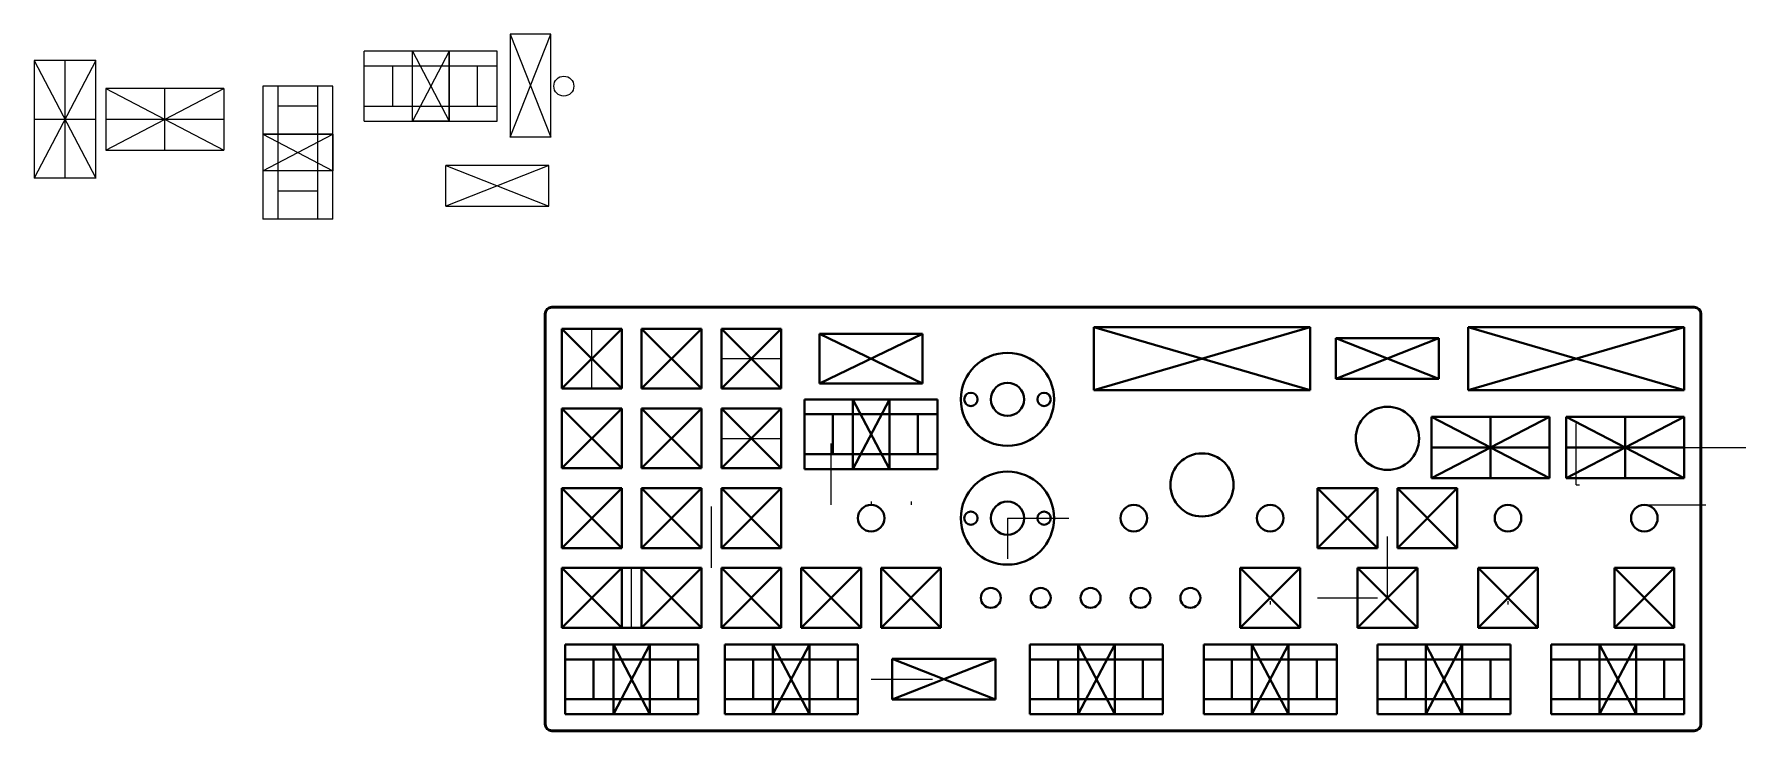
# Model space of a CAD drawing. Header units: millimetres. Extents: x -301 to 214, y 7 to 217.
import ezdxf

# ---------------------------------------------------------------- set-up
doc = ezdxf.new("R2010")
doc.units = ezdxf.units.MM
doc.layers.get('0').update_dxf_attribs({"linetype": 'CONTINUOUS', "lineweight": 40})
for name, color, linetype, lineweight in [('construction', 2, 'CONTINUOUS', 0), ('EDGE', 3, 'CONTINUOUS', 50), ('Other', 6, 'CONTINUOUS', 0)]:
    doc.layers.add(name, color=color, linetype=linetype, lineweight=lineweight)

msp = doc.modelspace()

# ---------------------------------------------------------------- linework, layer by layer
for p, q in [((-142.25, 110), (-142.25, 128)), ((-142.25, 128), (-124.25, 128)), ((-142.25, 128), (-124.25, 110)), ((-124.25, 128), (-142.25, 110)), ((-124.25, 110), (-124.25, 128)), ((-118.25, 110), (-118.25, 128)), ((-118.25, 128), (-100.25, 128)), ((-118.25, 128), (-100.25, 110)), ((-100.25, 128), (-118.25, 110)), ((-100.25, 110), (-100.25, 128)), ((-94.25, 110), (-94.25, 128)), ((-94.25, 128), (-76.25, 128)), ((-94.25, 128), (-76.25, 110)), ((-76.25, 128), (-94.25, 110)), ((-76.25, 110), (-76.25, 128)), ((-64.75, 126.5), (-33.75, 111.5)), ((-64.75, 111.5), (-33.75, 126.5)), ((-33.75, 126.5), (-64.75, 126.5)), ((-64.75, 126.5), (-64.75, 111.5)), ((-33.75, 111.5), (-33.75, 126.5)), ((17.75, 128.5), (17.75, 109.5)), ((82.75, 128.5), (17.75, 128.5)), ((17.75, 128.5), (82.75, 109.5)), ((17.75, 109.5), (82.75, 128.5)), ((82.75, 128.5), (82.75, 109.5)), ((90.5, 112.88), (90.5, 125.12)), ((121.5, 125.12), (90.5, 125.12)), ((121.5, 125.12), (90.5, 112.88)), ((90.5, 125.12), (121.5, 112.88)), ((121.5, 112.88), (121.5, 125.12)), ((130.25, 128.5), (130.25, 109.5)), ((195.25, 128.5), (130.25, 128.5)), ((130.25, 109.5), (195.25, 128.5)), ((195.25, 128.5), (130.25, 128.5)), ((195.25, 109.5), (130.25, 128.5)), ((195.25, 128.5), (195.25, 109.5)), ((-142.25, 110), (-124.25, 110)), ((-118.25, 110), (-100.25, 110)), ((-94.25, 110), (-76.25, 110)), ((-64.75, 111.5), (-33.75, 111.5)), ((82.75, 109.5), (17.75, 109.5)), ((82.75, 109.5), (17.75, 109.5)), ((90.5, 112.88), (121.5, 112.88)), ((195.25, 109.5), (130.25, 109.5)), ((-142.25, 86), (-142.25, 104)), ((-142.25, 104), (-124.25, 104)), ((-142.25, 104), (-124.25, 86)), ((-124.25, 104), (-142.25, 86)), ((-124.25, 86), (-124.25, 104)), ((-118.25, 86), (-118.25, 104)), ((-118.25, 104), (-100.25, 104)), ((-118.25, 104), (-100.25, 86)), ((-100.25, 104), (-118.25, 86)), ((-100.25, 86), (-100.25, 104)), ((-94.25, 86), (-94.25, 104)), ((-94.25, 104), (-76.25, 104)), ((-94.25, 104), (-76.25, 86)), ((-76.25, 104), (-94.25, 86)), ((-76.25, 86), (-76.25, 104)), ((-69.25, 85.75), (-69.25, 106.75)), ((-29.25, 106.75), (-69.25, 106.75)), ((-43.75, 106.75), (-54.75, 106.75)), ((-54.75, 85.75), (-54.75, 106.75)), ((-54.75, 106.75), (-43.75, 85.75)), ((-43.75, 106.75), (-54.75, 85.75)), ((-43.75, 106.75), (-43.75, 85.75)), ((-43.75, 85.75), (-43.75, 106.75)), ((-29.25, 85.75), (-29.25, 106.75)), ((-29.25, 102.25), (-69.25, 102.25)), ((-60.75, 102.25), (-60.75, 90.25)), ((-35.25, 90.25), (-35.25, 102.25)), ((154.75, 101.5), (119.25, 101.5)), ((119.25, 101.5), (119.25, 83)), ((119.25, 83), (154.75, 101.5)), ((119.25, 101.5), (154.75, 83)), ((137, 83), (137, 101.5)), ((154.75, 101.5), (154.75, 83)), ((195.25, 101.5), (159.75, 101.5)), ((159.75, 101.5), (159.75, 83)), ((159.75, 83), (195.25, 101.5)), ((159.75, 101.5), (195.25, 83)), ((177.5, 83), (177.5, 101.5)), ((195.25, 101.5), (195.25, 83)), ((-69.25, 90.25), (-29.25, 90.25)), ((154.75, 92.25), (119.25, 92.25)), ((195.25, 92.25), (159.75, 92.25)), ((-142.25, 86), (-124.25, 86)), ((-118.25, 86), (-100.25, 86)), ((-94.25, 86), (-76.25, 86)), ((-69.25, 85.75), (-29.25, 85.75)), ((-43.75, 85.75), (-54.75, 85.75)), ((119.25, 83), (154.75, 83)), ((159.75, 83), (195.25, 83)), ((-142.25, 62), (-142.25, 80)), ((-142.25, 80), (-124.25, 80)), ((-142.25, 80), (-124.25, 62)), ((-124.25, 80), (-142.25, 62)), ((-124.25, 62), (-124.25, 80)), ((-118.25, 62), (-118.25, 80)), ((-118.25, 80), (-100.25, 80)), ((-118.25, 80), (-100.25, 62)), ((-100.25, 80), (-118.25, 62)), ((-100.25, 62), (-100.25, 80)), ((-94.25, 62), (-94.25, 80)), ((-94.25, 80), (-76.25, 80)), ((-94.25, 80), (-76.25, 62)), ((-76.25, 80), (-94.25, 62)), ((-76.25, 62), (-76.25, 80)), ((85, 62), (85, 80)), ((85, 80), (103, 80)), ((85, 80), (103, 62)), ((103, 80), (85, 62)), ((103, 62), (103, 80)), ((109, 62), (109, 80)), ((109, 80), (127, 80)), ((109, 80), (127, 62)), ((127, 80), (109, 62)), ((127, 62), (127, 80)), ((-142.25, 62), (-124.25, 62)), ((-118.25, 62), (-100.25, 62)), ((-94.25, 62), (-76.25, 62)), ((85, 62), (103, 62)), ((109, 62), (127, 62)), ((-142.25, 38), (-142.25, 56)), ((-142.25, 56), (-124.25, 56)), ((-142.25, 56), (-124.25, 38)), ((-124.25, 56), (-142.25, 38)), ((-124.25, 38), (-124.25, 56)), ((-124.25, 56), (-118.25, 56)), ((-118.25, 38), (-118.25, 56)), ((-118.25, 56), (-100.25, 56)), ((-118.25, 56), (-100.25, 38)), ((-100.25, 56), (-118.25, 38)), ((-100.25, 38), (-100.25, 56)), ((-94.25, 38), (-94.25, 56)), ((-94.25, 56), (-76.25, 56)), ((-94.25, 56), (-76.25, 38)), ((-76.25, 56), (-94.25, 38)), ((-76.25, 38), (-76.25, 56)), ((-70.25, 38), (-70.25, 56)), ((-70.25, 56), (-52.25, 56)), ((-70.25, 56), (-52.25, 38)), ((-52.25, 56), (-70.25, 38)), ((-52.25, 38), (-52.25, 56)), ((-46.25, 38), (-46.25, 56)), ((-46.25, 56), (-28.25, 56)), ((-46.25, 56), (-28.25, 38)), ((-28.25, 56), (-46.25, 38)), ((-28.25, 38), (-28.25, 56)), ((61.75, 38), (61.75, 56)), ((61.75, 56), (79.75, 56)), ((61.75, 56), (79.75, 38)), ((79.75, 56), (61.75, 38)), ((79.75, 38), (79.75, 56)), ((97, 38), (97, 56)), ((97, 56), (115, 56)), ((97, 56), (115, 38)), ((115, 56), (97, 38)), ((115, 38), (115, 56)), ((133.25, 38), (133.25, 56)), ((133.25, 56), (151.25, 56)), ((133.25, 56), (151.25, 38)), ((151.25, 56), (133.25, 38)), ((151.25, 38), (151.25, 56)), ((174.25, 38), (174.25, 56)), ((174.25, 56), (192.25, 56)), ((174.25, 56), (192.25, 38)), ((192.25, 56), (174.25, 38)), ((192.25, 38), (192.25, 56)), ((-142.25, 38), (-124.25, 38)), ((-118.25, 38), (-124.25, 38)), ((-118.25, 38), (-100.25, 38)), ((-94.25, 38), (-76.25, 38)), ((-70.25, 38), (-52.25, 38)), ((-46.25, 38), (-28.25, 38)), ((61.75, 38), (79.75, 38)), ((97, 38), (115, 38)), ((133.25, 38), (151.25, 38)), ((174.25, 38), (192.25, 38)), ((-141.25, 12), (-141.25, 33)), ((-101.25, 33), (-141.25, 33)), ((-115.75, 33), (-126.75, 33)), ((-126.75, 12), (-126.75, 33)), ((-126.75, 33), (-115.75, 12)), ((-115.75, 33), (-126.75, 12)), ((-115.75, 33), (-115.75, 12)), ((-115.75, 12), (-115.75, 33)), ((-101.25, 12), (-101.25, 33)), ((-93.25, 12), (-93.25, 33)), ((-53.25, 33), (-93.25, 33)), ((-67.75, 33), (-78.75, 33)), ((-78.75, 12), (-78.75, 33)), ((-78.75, 33), (-67.75, 12)), ((-67.75, 33), (-78.75, 12)), ((-67.75, 33), (-67.75, 12)), ((-67.75, 12), (-67.75, 33)), ((-53.25, 12), (-53.25, 33)), ((-1.5, 12), (-1.5, 33)), ((38.5, 33), (-1.5, 33)), ((24, 33), (13, 33)), ((13, 12), (13, 33)), ((13, 33), (24, 12)), ((24, 33), (13, 12)), ((24, 33), (24, 12)), ((24, 12), (24, 33)), ((38.5, 12), (38.5, 33)), ((38.5, 12), (38.5, 33)), ((50.75, 12), (50.75, 33)), ((90.75, 33), (50.75, 33)), ((76.25, 33), (65.25, 33)), ((65.25, 12), (65.25, 33)), ((65.25, 33), (76.25, 12)), ((76.25, 33), (65.25, 12)), ((76.25, 33), (76.25, 12)), ((76.25, 12), (76.25, 33)), ((90.75, 12), (90.75, 33)), ((90.75, 12), (90.75, 33)), ((103, 12), (103, 33)), ((143, 33), (103, 33)), ((128.5, 33), (117.5, 33)), ((117.5, 12), (117.5, 33)), ((117.5, 33), (128.5, 12)), ((128.5, 33), (117.5, 12)), ((128.5, 33), (128.5, 12)), ((128.5, 12), (128.5, 33)), ((143, 12), (143, 33)), ((143, 12), (143, 33)), ((155.25, 12), (155.25, 33)), ((195.25, 33), (155.25, 33)), ((180.75, 33), (169.75, 33)), ((169.75, 12), (169.75, 33)), ((169.75, 33), (180.75, 12)), ((180.75, 33), (169.75, 12)), ((180.75, 33), (180.75, 12)), ((180.75, 12), (180.75, 33)), ((195.25, 12), (195.25, 33)), ((-101.25, 28.5), (-141.25, 28.5)), ((-132.75, 28.5), (-132.75, 16.5)), ((-107.25, 16.5), (-107.25, 28.5)), ((-53.25, 28.5), (-93.25, 28.5)), ((-84.75, 28.5), (-84.75, 16.5)), ((-59.25, 16.5), (-59.25, 28.5)), ((-42.87, 16.38), (-42.87, 28.63)), ((-11.87, 28.63), (-42.87, 28.63)), ((-11.87, 28.63), (-42.87, 16.38)), ((-42.87, 28.63), (-11.87, 16.38)), ((-11.87, 16.38), (-11.87, 28.63)), ((38.5, 28.5), (-1.5, 28.5)), ((7, 28.5), (7, 16.5)), ((32.5, 16.5), (32.5, 28.5)), ((90.75, 28.5), (50.75, 28.5)), ((59.25, 28.5), (59.25, 16.5)), ((84.75, 16.5), (84.75, 28.5)), ((143, 28.5), (103, 28.5)), ((111.5, 28.5), (111.5, 16.5)), ((137, 16.5), (137, 28.5)), ((195.25, 28.5), (155.25, 28.5)), ((163.75, 28.5), (163.75, 16.5)), ((189.25, 16.5), (189.25, 28.5)), ((-141.25, 16.5), (-101.25, 16.5)), ((-93.25, 16.5), (-53.25, 16.5)), ((-42.87, 16.38), (-11.87, 16.38)), ((-1.5, 16.5), (38.5, 16.5)), ((50.75, 16.5), (90.75, 16.5)), ((103, 16.5), (143, 16.5)), ((155.25, 16.5), (195.25, 16.5)), ((-141.25, 12), (-101.25, 12)), ((-115.75, 12), (-126.75, 12)), ((-93.25, 12), (-53.25, 12)), ((-67.75, 12), (-78.75, 12)), ((-1.5, 12), (38.5, 12)), ((24, 12), (13, 12)), ((50.75, 12), (90.75, 12)), ((76.25, 12), (65.25, 12)), ((103, 12), (143, 12)), ((128.5, 12), (117.5, 12)), ((155.25, 12), (195.25, 12)), ((180.75, 12), (169.75, 12))]:
    msp.add_line(p, q)
for centre, radius in [((-8.25, 106.75), 14), ((-19.25, 106.75), 2), ((-8.25, 106.75), 5), ((2.75, 106.75), 2), ((106, 95), 9.5), ((50.25, 81), 9.5), ((-8.25, 71), 14), ((-49.25, 71), 4), ((-19.25, 71), 2), ((-8.25, 71), 5), ((2.75, 71), 2), ((29.75, 71), 4), ((70.75, 71), 4), ((142.25, 71), 4), ((183.25, 71), 4), ((-13.25, 47), 3), ((1.75, 47), 3), ((16.75, 47), 3), ((31.75, 47), 3), ((46.75, 47), 3)]:
    msp.add_circle(centre, radius)
for centre in [(130.25, 128.5), (82.75, 109.5)]:
    msp.add_arc(centre, 0, 0, 0)
at = {"layer": 'construction'}
for p, q in [((-133.25, 110), (-133.25, 128)), ((-94.25, 119), (-76.25, 119)), ((-29.25, 106.75), (-69.25, 106.75)), ((162.75, 81), (162.75, 99.5)), ((-94.25, 95), (-76.25, 95)), ((-61.25, 75), (-61.25, 93.5)), ((195.25, 92.25), (213.75, 92.25)), ((162.75, 81), (163.75, 81)), ((-97.25, 56), (-97.25, 74.5)), ((-49.25, 76), (-49.25, 75)), ((-37.25, 76), (-37.25, 75)), ((183.25, 75), (201.75, 75)), ((-8.25, 71), (-8.25, 58.75)), ((-8.25, 71), (10.25, 71)), ((106, 47), (106, 65.5)), ((-121.25, 38), (-121.25, 56)), ((85, 47), (103, 47)), ((70.75, 46), (70.75, 45)), ((142.25, 46), (142.25, 45)), ((-49.25, 22.5), (-30.75, 22.5))]:
    msp.add_line(p, q, dxfattribs=at)
at = {"layer": 'EDGE'}
for p, q in [((198.25, 134.5), (-145.25, 134.5)), ((-147.25, 132.5), (-147.25, 9)), ((200.25, 9), (200.25, 132.5)), ((-145.25, 7), (198.25, 7))]:
    msp.add_line(p, q, dxfattribs=at)
for centre, start, end in [((-145.25, 132.5), 90, 180), ((198.25, 132.5), 0, 90), ((-145.25, 9), 180, 270), ((198.25, 9), 270, 0)]:
    msp.add_arc(centre, 2, start, end, dxfattribs=at)
at = {"layer": 'Other'}
for p, q in [((-145.51, 216.65), (-157.76, 216.65)), ((-157.76, 216.65), (-157.76, 185.65)), ((-157.76, 216.65), (-145.51, 185.65)), ((-157.76, 185.65), (-145.51, 216.65)), ((-145.51, 185.65), (-145.51, 216.65)), ((-201.64, 190.52), (-201.64, 211.52)), ((-161.64, 211.52), (-201.64, 211.52)), ((-176.14, 211.52), (-187.14, 211.52)), ((-187.14, 190.52), (-187.14, 211.52)), ((-187.14, 211.52), (-176.14, 190.52)), ((-176.14, 211.52), (-187.14, 190.52)), ((-176.14, 211.52), (-176.14, 190.52)), ((-176.14, 190.52), (-176.14, 211.52)), ((-161.64, 190.52), (-161.64, 211.52)), ((-282.39, 208.77), (-300.89, 208.77)), ((-300.89, 208.77), (-300.89, 173.27)), ((-300.89, 208.77), (-282.39, 173.27)), ((-282.39, 208.77), (-300.89, 173.27)), ((-291.64, 208.77), (-291.64, 173.27)), ((-282.39, 173.27), (-282.39, 208.77)), ((-161.64, 207.02), (-201.64, 207.02)), ((-193.14, 207.02), (-193.14, 195.02)), ((-167.64, 195.02), (-167.64, 207.02)), ((-211.14, 201.02), (-232.14, 201.02)), ((-232.14, 201.02), (-232.14, 161.02)), ((-227.64, 201.02), (-227.64, 161.02)), ((-215.64, 161.02), (-215.64, 201.02)), ((-211.14, 161.02), (-211.14, 201.02)), ((-243.89, 200.27), (-279.39, 200.27)), ((-279.39, 200.27), (-279.39, 181.77)), ((-279.39, 181.77), (-243.89, 200.27)), ((-279.39, 200.27), (-243.89, 181.77)), ((-261.64, 181.77), (-261.64, 200.27)), ((-243.89, 200.27), (-243.89, 181.77)), ((-282.39, 191.02), (-300.89, 191.02)), ((-243.89, 191.02), (-279.39, 191.02)), ((-215.64, 195.02), (-227.64, 195.02)), ((-201.64, 195.02), (-161.64, 195.02)), ((-201.64, 190.52), (-161.64, 190.52)), ((-176.14, 190.52), (-187.14, 190.52)), ((-232.14, 186.52), (-211.14, 186.52)), ((-232.14, 186.52), (-232.14, 175.52)), ((-232.14, 175.52), (-211.14, 186.52)), ((-211.14, 186.52), (-232.14, 186.52)), ((-232.14, 186.52), (-211.14, 175.52)), ((-211.14, 186.52), (-211.14, 175.52)), ((-145.51, 185.65), (-157.76, 185.65)), ((-279.39, 181.77), (-243.89, 181.77)), ((-211.14, 175.52), (-232.14, 175.52)), ((-177.14, 164.9), (-177.14, 177.15)), ((-146.14, 177.15), (-177.14, 177.15)), ((-146.14, 177.15), (-177.14, 164.9)), ((-177.14, 177.15), (-146.14, 164.9)), ((-146.14, 164.9), (-146.14, 177.15)), ((-282.39, 173.27), (-300.89, 173.27)), ((-227.64, 169.52), (-215.64, 169.52)), ((-177.14, 164.9), (-146.14, 164.9)), ((-211.14, 161.02), (-232.14, 161.02))]:
    msp.add_line(p, q, dxfattribs=at)
msp.add_circle((-141.64, 201.02), 3, dxfattribs=at)

doc.saveas('drawing.dxf')
